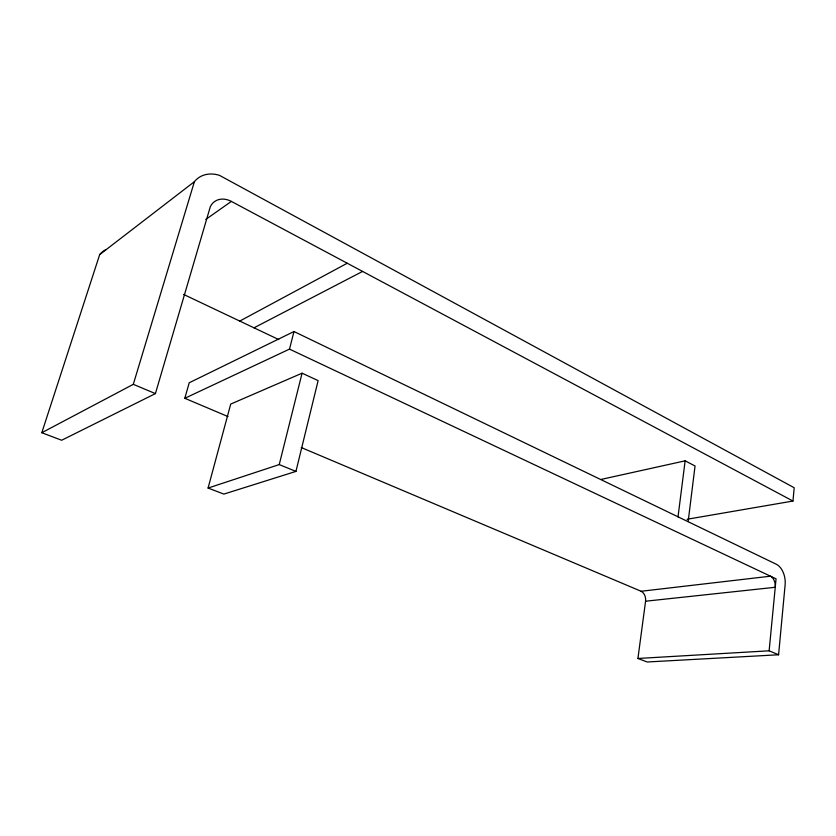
<?xml version="1.0" encoding="UTF-8"?>
<svg xmlns="http://www.w3.org/2000/svg" width="836" height="836" viewBox="0 0 836 836"><rect width="100%" height="100%" fill="white"/><g stroke="black" fill="none" stroke-linecap="round" stroke-linejoin="round"><path stroke-width="1.25" d="M301.284 447.553L641.118 591.271A8.057 5.549 82 0 1 645.57 601.22L637.92 658.475L647.2 661.987L778.588 654.766L785.129 584.792A16.616 10.272 80.9 0 0 776.351 564.269L293.99 331.526L189.218 382.763L184.808 398.291L228.029 416.579M792.956 501.046L794.2 487.743L219.523 175.372A31.862 25.216 52.6 0 0 194.391 181.684L99.683 254.614L41.8 432.724L61.655 440.248L155.412 393.599L210.327 206.67L211.508 204.653A20.231 16.093 53.5 0 1 231.353 201.403L792.956 501.046L687.067 519.271M778.588 654.766L769.13 650.805L776.059 578.825L289.496 349.114L184.808 398.291M688.153 521.58L695.05 465.997L685.144 460.835L601.418 479.352M678.006 516.951L685.144 460.835M295.934 471.41L318.129 380.61L302.078 373.19L230.715 404.081L208.08 488.057L223.86 494.086L295.934 471.41L279.234 464.576L208.08 488.057M279.234 464.576L302.078 373.19M289.496 349.114L293.99 331.526M41.8 432.724L133.3 384.33L194.391 181.684M205.771 219.45L231.353 201.403M239.765 321.076L347.243 263.236M253.987 327.827L362.584 271.428M641.118 591.271L770.489 576.192A8.966 5.57 81 0 1 775.244 587.28L645.57 601.22M637.92 658.475L769.13 650.805M133.3 384.33L155.412 393.599M183.606 294.429L278.743 339.562M99.683 254.614A27.692 23.303 46.9 0 1 106.015 249.546"/></g></svg>
